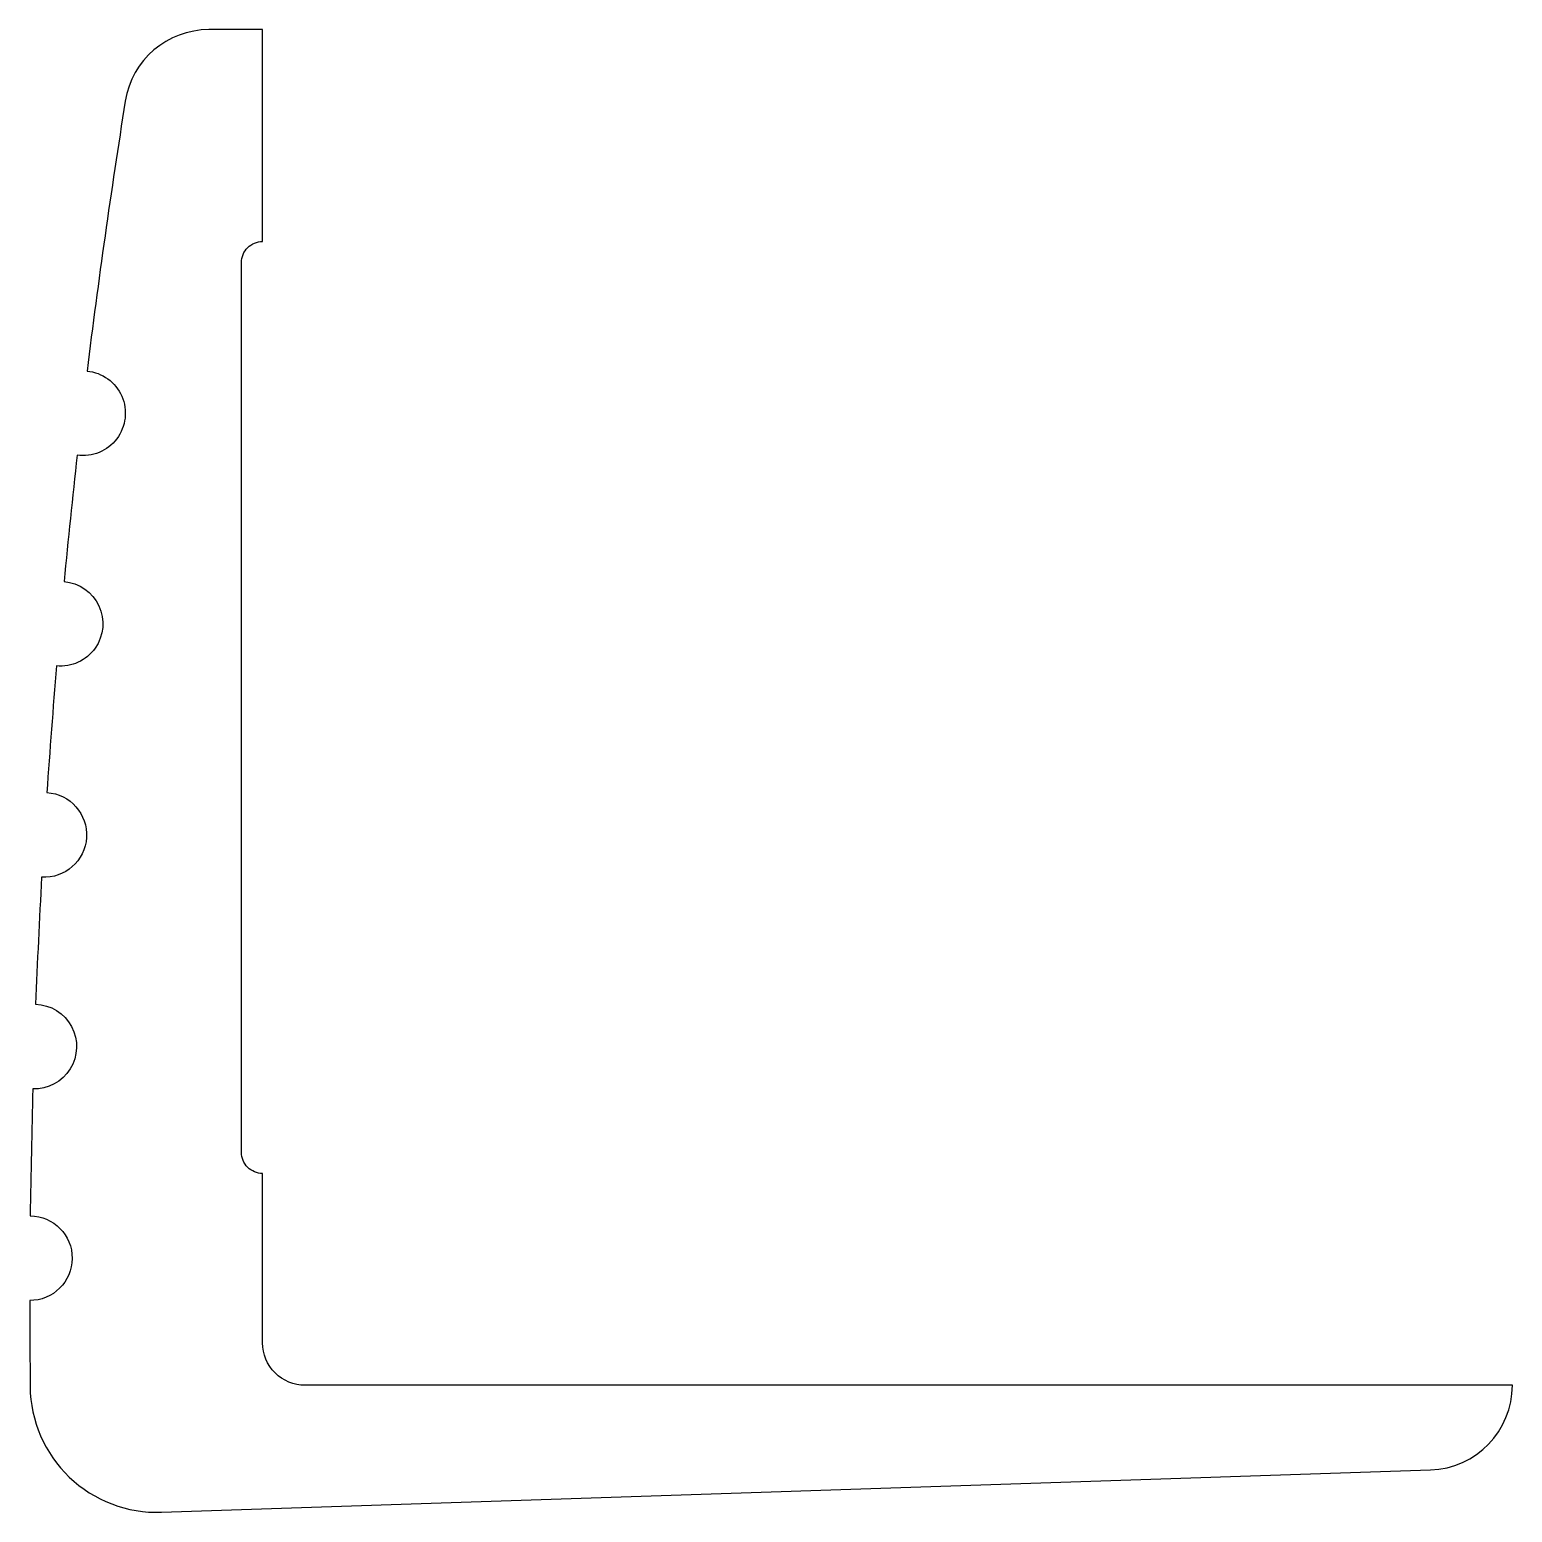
# Model space of a CAD drawing. Extents: x 163.4 to 198.4, y 206.8 to 241.8.
import ezdxf

# ---------------------------------------------------------------- set-up
doc = ezdxf.new("R2010")
doc.units = 0
doc.layers.get('0').update_dxf_attribs({"linetype": 'CONTINUOUS'})

msp = doc.modelspace()

# ---------------------------------------------------------------- linework, layer by layer
msp.add_line((168.871, 214.786), (168.871, 214.786))
msp.add_lwpolyline([(163.511, 218.781, -1.000641), (163.443, 216.782, 0.00149), (163.383, 213.786, -0.997361), (163.371, 211.786, -0.000961), (163.381, 209.754, 0.420875), (166.481, 206.788), (196.437, 207.787, 0.404325), (198.371, 209.786), (169.871, 209.786, -0.414503), (168.871, 210.786), (168.871, 214.786, -0.416787), (168.371, 215.286), (168.371, 236.286, -0.414457), (168.871, 236.786), (168.871, 241.786), (167.603, 241.786, 0.36844), (165.628, 240.101, 0.008399), (164.725, 233.727, -1.020872), (164.491, 231.74, 0.003059), (164.182, 228.758, -1.006458), (164.004, 226.766, 0.003118), (163.777, 223.776, -0.999452), (163.654, 221.78, 0.003696)], format="xyb", close=True)

doc.saveas('drawing.dxf')
